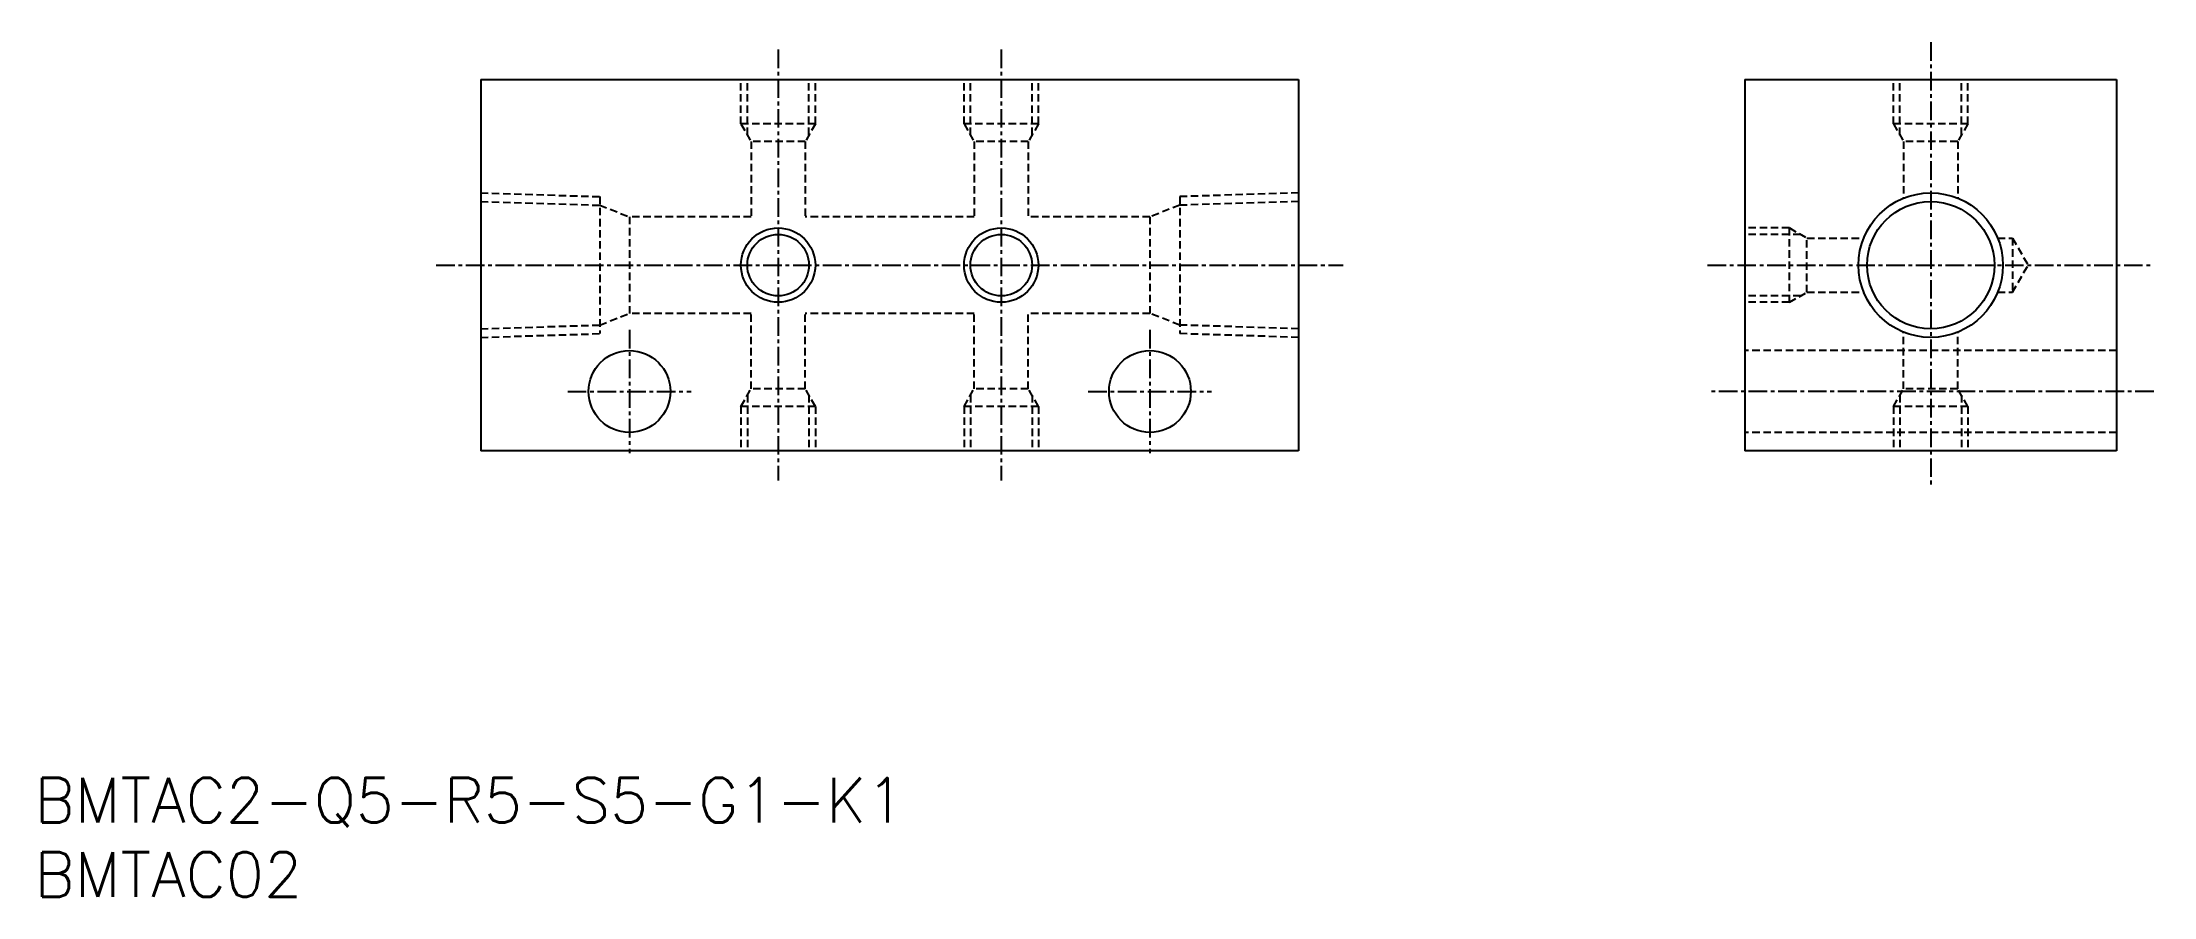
# Model space of a CAD drawing. Extents: x 1 to 143, y 0 to 57.
import ezdxf

# ---------------------------------------------------------------- set-up
doc = ezdxf.new("R2010")
doc.units = 0
doc.linetypes.add('CENTER', pattern=[2, 1.25, -0.25, 0.25, -0.25])
doc.linetypes.add('DASHED', pattern=[0.75, 0.5, -0.25])
doc.layers.get('0').update_dxf_attribs({"linetype": 'CONTINUOUS'})
doc.layers.add('CENTER', color=1, linetype='CENTER')
doc.styles.get("Standard").update_dxf_attribs({"font": 'txt.shx'})

# ---------------------------------------------------------------- blocks, each defined once
blk = doc.blocks.new('*U13')
at = {"color": 7, "linetype": 'CONTINUOUS'}
blk.add_text('BMTAC02', height=3, dxfattribs=at).set_placement((0, 0))
blk = doc.blocks.new('*U14')
at = {"color": 7, "linetype": 'CONTINUOUS'}
blk.add_text('BMTAC2-Q5-R5-S5-G1-K1', height=3, dxfattribs=at).set_placement((0, 5))

msp = doc.modelspace()

# ---------------------------------------------------------------- linework, layer by layer
at = {"color": 7, "linetype": 'CONTINUOUS'}
for p, q in [((30, 55), (85, 55)), ((30, 55), (30, 30)), ((85, 55), (85, 30)), ((115, 55), (115, 30)), ((115, 55), (140, 55)), ((140, 55), (140, 30)), ((85, 30), (30, 30)), ((140, 30), (115, 30))]:
    msp.add_line(p, q, dxfattribs=at)
at = {"color": 3, "linetype": 'DASHED'}
for p, q in [((47.5, 52), (47.5, 55)), ((47.93, 51.25), (47.93, 55)), ((52.07, 51.25), (52.07, 55)), ((52.5, 52), (52.5, 55)), ((62.5, 52), (62.5, 55)), ((62.93, 51.25), (62.93, 55)), ((67.07, 51.25), (67.07, 55)), ((67.5, 52), (67.5, 55)), ((125, 52), (125, 55)), ((125.43, 51.25), (125.43, 55)), ((129.57, 51.25), (129.57, 55)), ((130, 52), (130, 55)), ((52.5, 52), (47.5, 52)), ((47.5, 52), (48.18, 50.82)), ((52.5, 52), (51.82, 50.82)), ((67.5, 52), (62.5, 52)), ((62.5, 52), (63.18, 50.82)), ((67.5, 52), (66.82, 50.82)), ((130, 52), (125, 52)), ((125, 52), (125.68, 50.82)), ((130, 52), (129.32, 50.82)), ((48.18, 50.82), (48.18, 45.75)), ((51.82, 50.82), (48.18, 50.82)), ((51.82, 50.82), (51.82, 45.75)), ((63.18, 50.82), (63.18, 45.75)), ((66.82, 50.82), (63.18, 50.82)), ((66.82, 50.82), (66.82, 45.75)), ((125.68, 50.82), (125.68, 47.01)), ((129.32, 50.82), (125.68, 50.82)), ((129.32, 50.82), (129.32, 47.01)), ((30, 47.36), (38, 47.11)), ((38, 47.11), (38, 37.89)), ((85, 47.36), (77, 47.11)), ((77, 47.11), (77, 37.89)), ((30, 46.78), (38, 46.53)), ((38, 46.53), (40, 45.75)), ((40, 45.75), (40, 39.25)), ((48.18, 45.75), (40, 45.75)), ((63.18, 45.75), (51.82, 45.75)), ((75, 45.75), (66.82, 45.75)), ((77, 46.53), (75, 45.75)), ((75, 45.75), (75, 39.25)), ((85, 46.78), (77, 46.53)), ((118, 45), (115, 45)), ((118.75, 44.57), (115, 44.57)), ((118, 40), (118, 45)), ((118, 45), (119.18, 44.32)), ((119.18, 44.32), (122.99, 44.32)), ((119.18, 40.68), (119.18, 44.32)), ((132.01, 44.32), (133, 44.32)), ((133, 44.32), (133, 40.68)), ((133, 44.32), (134.05, 42.5)), ((133, 40.68), (134.05, 42.5)), ((118.75, 40.43), (115, 40.43)), ((118, 40), (115, 40)), ((118, 40), (119.18, 40.68)), ((119.18, 40.68), (122.99, 40.68)), ((132.01, 40.68), (133, 40.68)), ((30, 38.22), (38, 38.47)), ((38, 38.47), (40, 39.25)), ((48.18, 39.25), (40, 39.25)), ((48.18, 34.18), (48.18, 39.25)), ((51.82, 34.18), (51.82, 39.25)), ((63.18, 39.25), (51.82, 39.25)), ((63.18, 34.18), (63.18, 39.25)), ((75, 39.25), (66.82, 39.25)), ((66.82, 34.18), (66.82, 39.25)), ((77, 38.47), (75, 39.25)), ((85, 38.22), (77, 38.47)), ((30, 37.64), (38, 37.89)), ((85, 37.64), (77, 37.89)), ((125.68, 34.18), (125.68, 37.99)), ((129.32, 34.18), (129.32, 37.99)), ((140, 36.75), (115, 36.75)), ((47.5, 33), (48.18, 34.18)), ((51.82, 34.18), (48.18, 34.18)), ((52.5, 33), (51.82, 34.18)), ((62.5, 33), (63.18, 34.18)), ((66.82, 34.18), (63.18, 34.18)), ((67.5, 33), (66.82, 34.18)), ((125, 33), (125.68, 34.18)), ((129.32, 34.18), (125.68, 34.18)), ((130, 33), (129.32, 34.18)), ((52.5, 33), (47.5, 33)), ((47.5, 33), (47.5, 30)), ((47.93, 33.75), (47.93, 30)), ((52.07, 33.75), (52.07, 30)), ((52.5, 33), (52.5, 30)), ((67.5, 33), (62.5, 33)), ((62.5, 33), (62.5, 30)), ((62.93, 33.75), (62.93, 30)), ((67.07, 33.75), (67.07, 30)), ((67.5, 33), (67.5, 30)), ((130, 33), (125, 33)), ((125, 33), (125, 30)), ((125.43, 33.75), (125.43, 30)), ((129.57, 33.75), (129.57, 30)), ((130, 33), (130, 30)), ((140, 31.25), (115, 31.25))]:
    msp.add_line(p, q, dxfattribs=at)
at = {"color": 3, "linetype": 'CONTINUOUS'}
for centre, radius in [((127.5, 42.5), 4.86), ((50, 42.5), 2.5), ((65, 42.5), 2.5)]:
    msp.add_circle(centre, radius, dxfattribs=at)
at = {"color": 7, "linetype": 'CONTINUOUS'}
for centre, radius in [((127.5, 42.5), 4.28), ((50, 42.5), 2.07), ((65, 42.5), 2.07), ((40, 34), 2.75), ((75, 34), 2.75)]:
    msp.add_circle(centre, radius, dxfattribs=at)
at = {"layer": 'CENTER', "color": 1, "linetype": 'CENTER'}
for p, q in [((50, 57), (50, 28)), ((65, 57), (65, 28)), ((127.5, 57.5), (127.5, 27.5)), ((27, 42.5), (88, 42.5)), ((112.5, 42.5), (142.5, 42.5)), ((40, 38.15), (40, 29.85)), ((75, 38.15), (75, 29.85)), ((35.85, 34), (44.15, 34)), ((70.85, 34), (79.15, 34)), ((142.5, 34), (112.5, 34))]:
    msp.add_line(p, q, dxfattribs=at)

# ---------------------------------------------------------------- block references
at = {"color": 7, "linetype": 'CONTINUOUS'}
for name in ['*U14', '*U13']:
    msp.add_blockref(name, (0, 0), dxfattribs=at)

doc.saveas('drawing.dxf')
